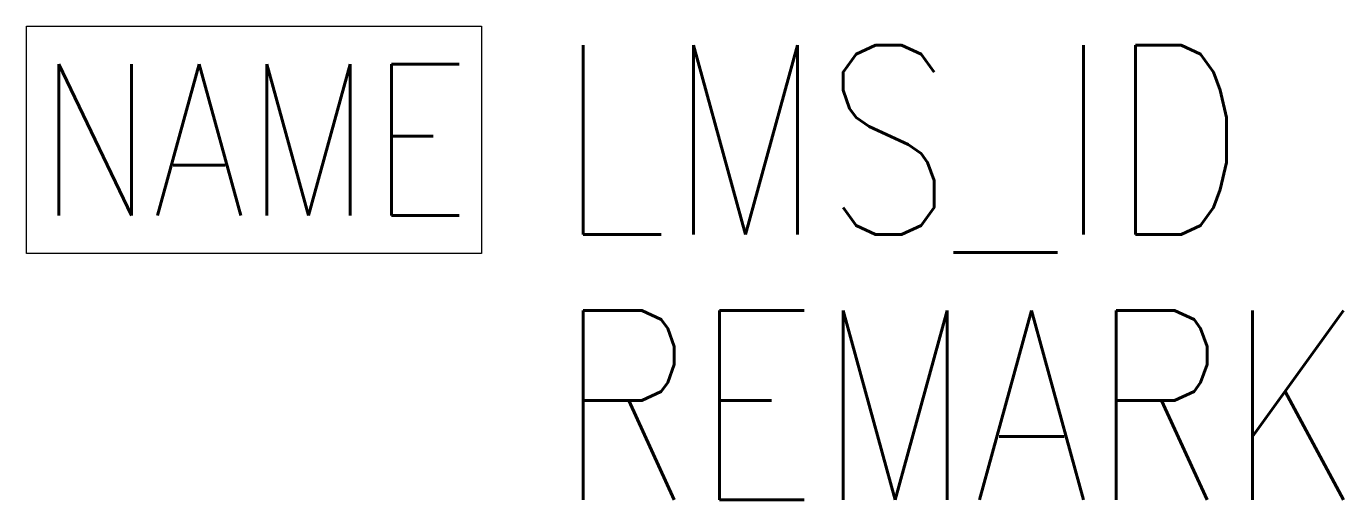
# Model space of a CAD drawing. Header units: millimetres. Extents: x -300 to 1437, y -487 to 138.
import ezdxf
from ezdxf.enums import TextEntityAlignment as Align

# ---------------------------------------------------------------- set-up
doc = ezdxf.new("R2010")
doc.units = ezdxf.units.MM
doc.header["$LTSCALE"] = 50
for name, color, linetype in [('LG_LMS', 7, 'CONTINUOUS'), ('LG_TEXT_LMS_id', 7, 'CONTINUOUS'), ('LG_TEXT_LMS_remark', 7, 'CONTINUOUS')]:
    doc.layers.add(name, color=color, linetype=linetype)
doc.styles.add('ROMANS', font='romans.shx', dxfattribs={"width": 0.8})

msp = doc.modelspace()

# ---------------------------------------------------------------- linework, layer by layer
at = {"layer": 'LG_LMS', "linetype": 'Continuous'}
msp.add_lwpolyline([(300, -162), (-300, -162), (-300, 138), (300, 138)], close=True, dxfattribs=at)

# ---------------------------------------------------------------- texts
at = {"layer": 'LG_LMS', "linetype": 'Continuous', "style": 'ROMANS', "width": 0.8}
msp.add_attdef('NAME', text='LMS', height=200, dxfattribs=at).set_placement((0, -12), align=Align.MIDDLE_CENTER)
at = {"layer": 'LG_TEXT_LMS_id', "style": 'ROMANS', "width": 0.8}
msp.add_attdef('LMS_ID', (400, -137), 'AAAA.ZZ.SS.A12', height=250, dxfattribs=at)
at = {"layer": 'LG_TEXT_LMS_remark', "style": 'ROMANS', "width": 0.8}
msp.add_attdef('REMARK', (400, -487), '', height=250, dxfattribs=at)

doc.saveas('drawing.dxf')
